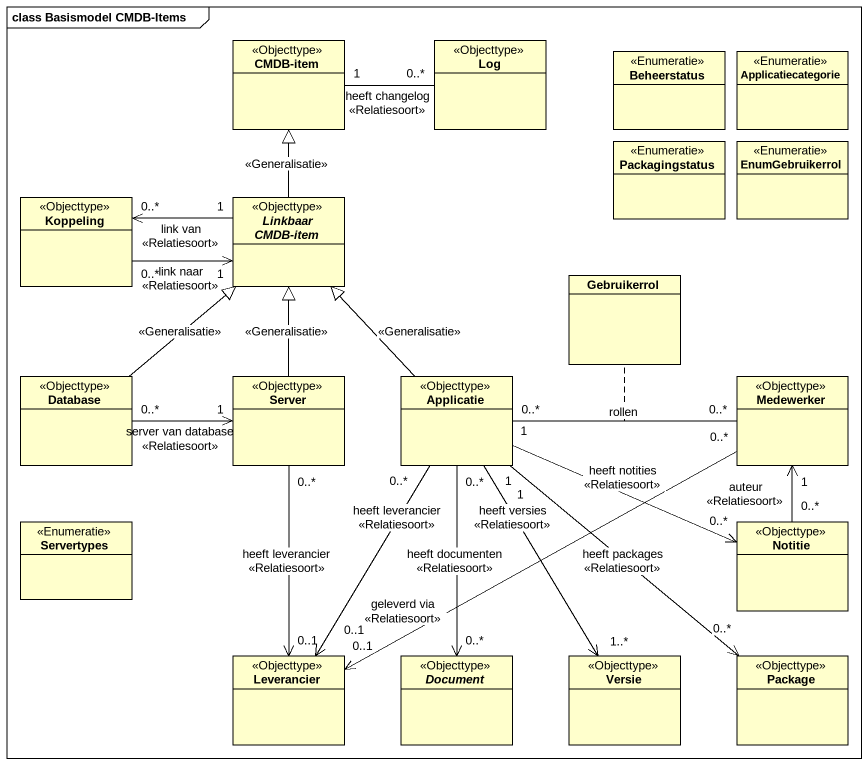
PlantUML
@startuml
mainframe class Basismodel CMDB-Items
hide circle
hide empty members
class "CMDB-item" as CMDB_item <<Objecttype>>
class Log <<Objecttype>>
enum Beheerstatus <<Enumeratie>>
enum Applicatiecategorie <<Enumeratie>>
enum Packagingstatus <<Enumeratie>>
enum EnumGebruikerrol <<Enumeratie>>
class Koppeling <<Objecttype>>
abstract class "Linkbaar CMDB-item" as Linkbaar_CMDB_item <<Objecttype>>
class Gebruikerrol
class "Database" as Database_ <<Objecttype>>
class Server <<Objecttype>>
class Applicatie <<Objecttype>>
class Medewerker <<Objecttype>>
enum Servertypes <<Enumeratie>>
class Notitie <<Objecttype>>
class Leverancier <<Objecttype>>
abstract class Document <<Objecttype>>
class Versie <<Objecttype>>
class "Package" as Package_ <<Objecttype>>
CMDB_item "1" -right- "0..*" Log : heeft changelog\n<<Relatiesoort>>
Koppeling "0..*" -right-> "1" Linkbaar_CMDB_item : link naar\n<<Relatiesoort>>
Linkbaar_CMDB_item -up-|> CMDB_item : <<Generalisatie>>
Linkbaar_CMDB_item "1" -left-> "0..*" Koppeling : link van\n<<Relatiesoort>>
Database_ -up-|> Linkbaar_CMDB_item : <<Generalisatie>>
Database_ "0..*" -right-> "1" Server : server van database\n<<Relatiesoort>>
Server -up-|> Linkbaar_CMDB_item : <<Generalisatie>>
Server "0..*" --> "0..1" Leverancier : heeft leverancier\n<<Relatiesoort>>
Applicatie -up-|> Linkbaar_CMDB_item : <<Generalisatie>>
Applicatie "0..*" -right- "0..*" Medewerker : rollen
(Applicatie, Medewerker) .. Gebruikerrol
Applicatie "1" -right-> "0..*" Notitie : heeft notities\n<<Relatiesoort>>
Applicatie "0..*" --> "0..1" Leverancier : heeft leverancier\n<<Relatiesoort>>
Applicatie "0..*" --> "0..*" Document : heeft documenten\n<<Relatiesoort>>
Applicatie "1" --> "1..*" Versie : heeft versies\n<<Relatiesoort>>
Applicatie "1" --> "0..*" Package_ : heeft packages\n<<Relatiesoort>>
Medewerker "0..*" -left-> "0..1" Leverancier : geleverd via\n<<Relatiesoort>>
Notitie "0..*" -up-> "1" Medewerker : auteur\n<<Relatiesoort>>
@enduml
